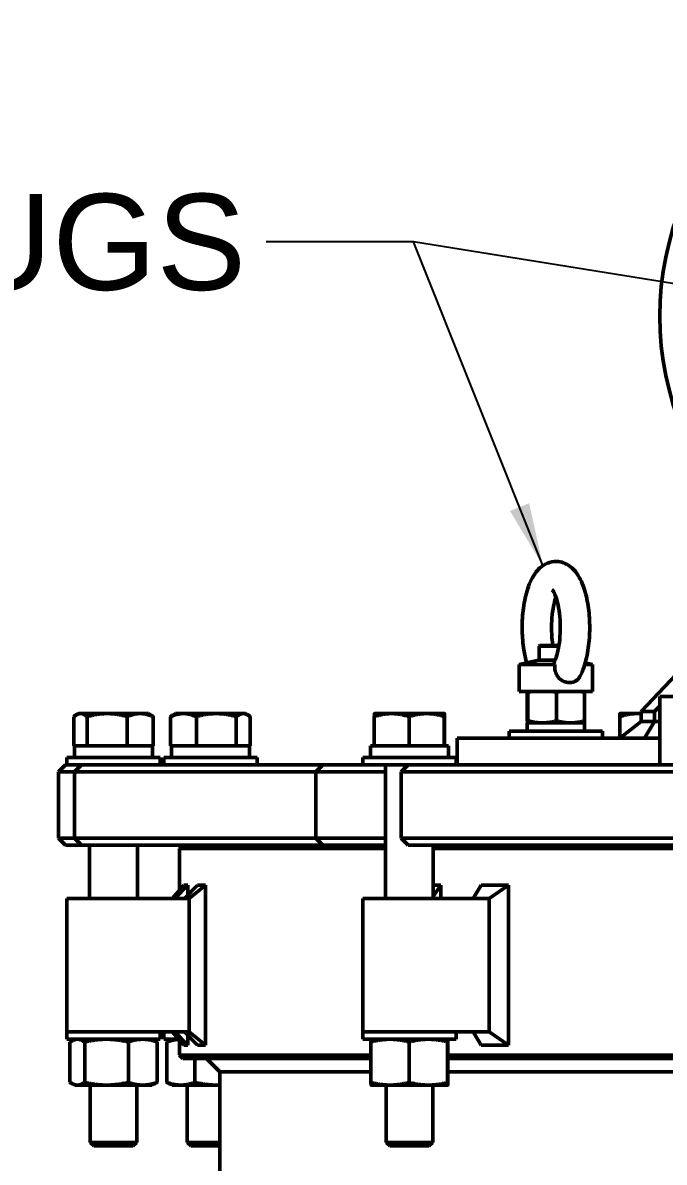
# Model space of a CAD drawing. Header units: inches. Extents: x 15 to 402, y 6 to 258.
# Drawn here: x 186.29 to 198.32, y 115.42 to 136.78 of the extents above; entities that cross this region are included whole.
import ezdxf

# ---------------------------------------------------------------- set-up
doc = ezdxf.new("R2010")
doc.units = ezdxf.units.IN
doc.header["$LTSCALE"] = 12
doc.header["$MEASUREMENT"] = 0
doc.layers.add('Symbol (ANSI)', color=7, linetype='Continuous', lineweight=25)
doc.layers.add('Visible (ANSI)', color=7, linetype='Continuous', lineweight=50)
doc.styles.add('MEMCOR Medium', font='arial.ttf')
doc.dimstyles.new('Default (ANSI)$7', dxfattribs={"dimscale": 12, "dimtxt": 0.15, "dimasz": 0.098425, "dimexe": 0.125, "dimexo": 0.0625, "dimgap": 0.031496, "dimtad": 0, "dimtih": 1, "dimtoh": 1, "dimdec": 4, "dimrnd": 1e-08, "dimzin": 3, "dimdsep": 46, "dimlunit": 5, "dimtxsty": 'MEMCOR Medium', "dimcen": 0.09, "dimdle": 0.393701, "dimclrd": 256, "dimclre": 256, "dimclrt": 256, "dimadec": 0, "dimazin": 1, "dimtfac": 0.8, "dimtofl": 0, "dimtmove": 0, "dimatfit": 3, "dimfxl": 1, "dimfrac": 1, "dimtolj": 1, "dimtzin": 4, "dimlwd": -1, "dimlwe": -1, "dimarcsym": 0})

msp = doc.modelspace()

# ---------------------------------------------------------------- linework, layer by layer
at = {"layer": 'Visible (ANSI)'}
for p, q in [((199.98857, 126.09955), (197.88275, 123.86465)), ((195.98487, 125.10215), (195.97237, 125.08965)), ((196.33957, 125.08965), (195.97237, 125.08965)), ((195.97237, 124.8294), (195.97237, 125.08965)), ((195.98487, 125.10215), (196.34161, 125.10215)), ((195.9654, 124.8294), (195.59589, 124.75085)), ((196.26507, 124.75085), (195.59589, 124.75085)), ((195.59589, 124.23904), (195.59589, 124.75085)), ((196.27019, 124.8294), (195.9654, 124.8294)), ((196.97384, 124.75085), (196.82623, 124.75085)), ((196.83487, 124.78039), (196.97384, 124.75085)), ((196.97384, 124.23904), (196.97384, 124.75085)), ((196.97384, 124.23904), (195.59589, 124.23904)), ((195.74871, 123.69295), (195.74871, 124.22534)), ((195.75918, 123.69295), (195.75918, 124.22534)), ((196.29533, 123.69295), (196.29533, 124.22534)), ((196.82102, 123.69295), (196.82102, 124.22534)), ((198.23307, 124.1459), (209.23307, 124.1459)), ((198.23307, 124.1459), (198.23307, 122.86465)), ((198.13395, 123.86465), (198.23307, 123.96985)), ((187.24332, 123.22428), (187.24332, 123.76969)), ((187.33228, 123.82828), (187.29207, 123.80506)), ((187.37017, 123.82828), (187.33228, 123.82828)), ((187.8695, 123.82828), (187.37017, 123.82828)), ((187.49702, 123.22428), (187.49702, 123.76969)), ((188.48761, 123.82828), (187.8695, 123.82828)), ((188.24198, 123.22428), (188.24198, 123.76969)), ((188.64428, 123.82828), (188.48761, 123.82828)), ((188.64428, 123.82828), (188.68449, 123.80506)), ((188.73324, 123.22428), (188.73324, 123.76969)), ((189.05897, 123.22428), (189.05897, 123.76969)), ((189.14991, 123.82828), (189.10587, 123.80285)), ((189.30022, 123.82828), (189.14991, 123.82828)), ((189.91495, 123.82828), (189.30022, 123.82828)), ((189.54148, 123.22428), (189.54148, 123.76969)), ((190.42064, 123.82828), (189.91495, 123.82828)), ((190.28843, 123.22428), (190.28843, 123.76969)), ((190.46191, 123.82828), (190.42064, 123.82828)), ((190.46191, 123.82828), (190.50595, 123.80285)), ((190.55286, 123.22428), (190.55286, 123.76969)), ((192.87897, 123.22428), (192.87897, 123.76969)), ((192.88181, 123.82828), (192.88179, 123.82827)), ((193.20554, 123.82828), (192.88181, 123.82828)), ((193.86152, 123.82828), (193.20554, 123.82828)), ((193.5321, 123.22428), (193.5321, 123.76969)), ((194.19379, 123.82828), (193.86152, 123.82828)), ((194.19094, 123.22428), (194.19094, 123.76969)), ((194.19381, 123.82828), (194.19379, 123.82828)), ((194.19381, 123.82828), (194.19383, 123.82827)), ((194.19664, 123.22428), (194.19664, 123.76969)), ((195.74837, 123.65465), (196.82101, 123.65465)), ((195.74837, 123.49865), (195.74837, 123.65465)), ((195.75387, 123.65465), (195.75379, 123.65468)), ((196.81587, 123.65465), (196.81594, 123.65468)), ((197.48138, 123.36465), (197.48138, 123.76969)), ((197.48363, 123.36465), (197.88275, 123.67715)), ((197.48421, 123.82828), (197.4842, 123.82827)), ((197.80794, 123.82828), (197.48421, 123.82828)), ((197.88275, 123.82828), (197.80794, 123.82828)), ((197.88275, 123.67715), (197.88275, 123.86465)), ((197.88275, 123.86465), (198.13395, 123.86465)), ((197.88275, 123.67715), (198.13395, 123.67715)), ((197.94416, 123.36465), (198.13395, 123.67715)), ((198.13395, 123.86465), (198.13395, 123.67715)), ((198.13395, 123.67715), (198.23307, 123.67715)), ((195.40987, 123.49865), (197.15987, 123.49865)), ((195.40987, 123.36465), (195.40987, 123.49865)), ((196.82137, 123.49865), (196.82137, 123.54406)), ((197.15987, 123.36465), (197.15987, 123.49865)), ((194.43042, 123.36465), (194.4593, 123.36465)), ((194.43042, 123.36465), (194.43042, 122.86465)), ((194.96169, 123.36465), (194.4593, 123.36465)), ((194.96169, 123.36465), (195.60028, 123.36465)), ((198.23307, 123.36465), (195.60028, 123.36465)), ((187.37017, 123.22428), (187.24332, 123.22428)), ((187.25878, 123.22427), (188.71778, 123.22427)), ((187.25878, 123.00527), (187.25878, 123.22427)), ((187.33228, 123.22428), (187.33228, 123.22427)), ((187.49702, 123.22428), (187.37017, 123.22428)), ((187.8695, 123.22428), (187.49702, 123.22428)), ((188.24198, 123.22428), (187.8695, 123.22428)), ((188.48761, 123.22428), (188.24198, 123.22428)), ((188.73324, 123.22428), (188.48761, 123.22428)), ((188.64428, 123.22428), (188.64428, 123.22427)), ((188.71778, 123.00527), (188.71778, 123.22427)), ((189.30022, 123.22428), (189.05897, 123.22428)), ((189.07641, 123.22427), (190.53541, 123.22427)), ((189.07641, 123.00527), (189.07641, 123.22427)), ((189.14991, 123.22428), (189.14991, 123.22427)), ((189.54148, 123.22428), (189.30022, 123.22428)), ((189.91495, 123.22428), (189.54148, 123.22428)), ((190.28843, 123.22428), (189.91495, 123.22428)), ((190.42064, 123.22428), (190.28843, 123.22428)), ((190.55286, 123.22428), (190.42064, 123.22428)), ((190.46191, 123.22428), (190.46191, 123.22427)), ((190.53541, 123.00527), (190.53541, 123.22427)), ((192.80831, 123.22427), (194.26731, 123.22427)), ((192.80831, 123.00527), (192.80831, 123.22427)), ((193.20554, 123.22428), (192.87897, 123.22428)), ((192.88181, 123.22428), (192.88181, 123.22427)), ((193.5321, 123.22428), (193.20554, 123.22428)), ((193.86152, 123.22428), (193.5321, 123.22428)), ((194.19094, 123.22428), (193.86152, 123.22428)), ((194.19379, 123.22428), (194.19094, 123.22428)), ((194.19664, 123.22428), (194.19379, 123.22428)), ((194.19381, 123.22428), (194.19381, 123.22427)), ((194.26731, 123.00527), (194.26731, 123.22427)), ((187.08664, 122.86465), (186.95664, 122.73465)), ((187.08664, 122.86465), (187.09205, 122.86465)), ((187.09205, 122.86465), (187.11328, 122.86465)), ((188.86328, 123.00527), (187.11328, 123.00527)), ((187.11328, 123.00527), (187.11328, 122.86465)), ((187.11328, 122.86465), (187.38754, 122.86465)), ((187.38754, 122.86465), (187.25754, 122.73465)), ((187.38754, 122.86465), (187.39043, 122.86465)), ((187.39043, 122.86465), (187.45838, 122.86465)), ((187.45838, 122.86465), (188.45501, 122.86465)), ((189.46732, 122.86465), (188.45501, 122.86465)), ((188.86328, 123.00527), (188.86328, 122.86465)), ((190.68091, 123.00527), (188.93091, 123.00527)), ((188.93091, 123.00527), (188.93091, 122.86465)), ((190.17029, 122.86465), (189.46732, 122.86465)), ((190.17029, 122.86465), (191.91303, 122.86465)), ((190.68091, 123.00527), (190.68091, 122.86465)), ((191.91303, 122.86465), (191.78303, 122.73465)), ((191.91303, 122.86465), (192.18294, 122.86465)), ((192.18294, 122.86465), (192.40187, 122.86465)), ((192.40187, 122.86465), (192.57499, 122.86465)), ((192.66281, 122.86465), (192.57499, 122.86465)), ((194.41281, 123.00527), (192.66281, 123.00527)), ((192.66281, 123.00527), (192.66281, 122.86465)), ((192.66281, 122.86465), (193.513, 122.86465)), ((193.09031, 122.86465), (193.09031, 120.36465)), ((193.51214, 122.86465), (193.38214, 122.73465)), ((193.513, 122.86465), (193.55923, 122.86465)), ((193.55923, 122.86465), (193.79899, 122.86465)), ((193.79899, 122.86465), (194.98158, 122.86465)), ((194.41281, 123.00527), (194.41281, 122.86465)), ((195.64232, 122.86465), (194.98158, 122.86465)), ((196.44393, 122.86465), (195.64232, 122.86465)), ((196.44393, 122.86465), (201.33789, 122.86465)), ((186.96285, 122.73465), (186.95664, 122.73465)), ((186.95664, 122.73465), (186.95664, 121.49465)), ((186.99916, 122.73465), (186.96285, 122.73465)), ((187.25754, 122.73465), (186.99916, 122.73465)), ((187.26355, 122.73465), (187.25754, 122.73465)), ((187.25754, 122.73465), (187.25754, 121.49465)), ((187.33203, 122.73465), (187.26355, 122.73465)), ((188.47759, 122.73465), (187.33203, 122.73465)), ((188.47759, 122.73465), (189.48989, 122.73465)), ((189.48989, 122.73465), (190.04781, 122.73465)), ((191.78303, 122.73465), (190.04781, 122.73465)), ((192.09327, 122.73465), (191.78303, 122.73465)), ((191.78303, 122.73465), (191.78303, 121.49465)), ((192.3139, 122.73465), (192.09327, 122.73465)), ((192.67458, 122.73465), (192.3139, 122.73465)), ((192.67458, 122.73465), (193.09031, 122.73465)), ((193.48024, 122.73465), (193.38214, 122.73465)), ((193.38214, 122.73465), (193.38214, 121.49465)), ((193.72187, 122.73465), (193.48024, 122.73465)), ((195.08117, 122.73465), (193.72187, 122.73465)), ((195.08117, 122.73465), (195.7419, 122.73465)), ((195.7419, 122.73465), (196.37811, 122.73465)), ((201.31626, 122.73465), (196.37811, 122.73465)), ((186.95664, 121.49465), (186.96285, 121.49465)), ((187.08664, 121.36465), (186.95664, 121.49465)), ((186.96285, 121.49465), (186.99916, 121.49465)), ((186.99916, 121.49465), (187.25754, 121.49465)), ((187.09205, 121.36465), (187.08664, 121.36465)), ((187.12807, 121.36465), (187.09205, 121.36465)), ((187.26791, 121.36465), (187.12807, 121.36465)), ((187.25754, 121.49465), (187.26355, 121.49465)), ((187.38754, 121.36465), (187.25754, 121.49465)), ((187.26355, 121.49465), (187.33203, 121.49465)), ((187.26791, 121.36465), (187.38754, 121.36465)), ((187.33203, 121.49465), (188.47759, 121.49465)), ((187.39043, 121.36465), (187.38754, 121.36465)), ((187.45838, 121.36465), (187.39043, 121.36465)), ((188.45501, 121.36465), (187.45838, 121.36465)), ((187.54078, 121.36465), (187.54078, 120.36465)), ((188.43578, 121.36465), (188.43578, 120.36465)), ((188.45501, 121.36465), (189.46732, 121.36465)), ((189.48989, 121.49465), (188.47759, 121.49465)), ((189.28604, 121.36465), (189.22354, 121.30215)), ((189.46732, 121.36465), (190.04088, 121.36465)), ((190.04781, 121.49465), (189.48989, 121.49465)), ((190.04088, 121.36465), (191.91303, 121.36465)), ((190.04781, 121.49465), (191.78303, 121.49465)), ((191.78303, 121.49465), (192.09327, 121.49465)), ((191.91303, 121.36465), (191.78303, 121.49465)), ((192.18294, 121.36465), (191.91303, 121.36465)), ((192.09327, 121.49465), (192.3139, 121.49465)), ((192.40187, 121.36465), (192.18294, 121.36465)), ((192.3139, 121.49465), (192.67458, 121.49465)), ((192.57499, 121.36465), (192.40187, 121.36465)), ((192.57499, 121.36465), (193.09031, 121.36465)), ((193.09031, 121.49465), (192.67458, 121.49465)), ((193.38214, 121.49465), (193.48024, 121.49465)), ((193.51214, 121.36465), (193.38214, 121.49465)), ((193.48024, 121.49465), (193.72187, 121.49465)), ((193.55923, 121.36465), (193.51214, 121.36465)), ((193.79899, 121.36465), (193.55923, 121.36465)), ((193.72187, 121.49465), (195.08117, 121.49465)), ((194.98158, 121.36465), (193.79899, 121.36465)), ((193.98531, 121.36465), (193.98531, 120.36465)), ((194.98158, 121.36465), (195.64232, 121.36465)), ((195.7419, 121.49465), (195.08117, 121.49465)), ((195.64232, 121.36465), (196.20668, 121.36465)), ((196.37811, 121.49465), (195.7419, 121.49465)), ((196.20668, 121.36465), (201.57197, 121.36465)), ((196.37811, 121.49465), (201.31626, 121.49465)), ((193.09031, 121.30215), (189.22354, 121.30215)), ((189.22354, 120.52167), (189.22354, 121.30215)), ((203.41031, 121.30215), (193.98531, 121.30215)), ((189.30432, 120.61426), (189.08657, 120.36465)), ((189.38453, 120.61426), (189.13759, 120.36465)), ((189.30432, 120.61426), (189.38453, 120.61426)), ((189.56343, 120.61426), (189.31957, 120.36465)), ((189.38453, 120.61426), (189.38453, 120.43114)), ((189.71399, 120.61426), (189.40504, 120.36465)), ((189.56343, 120.61426), (189.71399, 120.61426)), ((189.71399, 117.61503), (189.71399, 120.61426)), ((194.12694, 120.61426), (193.98531, 120.40042)), ((193.98531, 120.61426), (194.12694, 120.61426)), ((194.12694, 120.61426), (194.12694, 120.36465)), ((194.88537, 120.61426), (194.7331, 120.36465)), ((194.88537, 120.61426), (195.39823, 120.61426)), ((195.39823, 120.61426), (195.03365, 120.36465)), ((195.39823, 117.61503), (195.39823, 120.61426)), ((187.11328, 120.36465), (188.14022, 120.36465)), ((187.11328, 117.86465), (187.11328, 120.36465)), ((188.14022, 120.36465), (189.40504, 120.36465)), ((189.40504, 117.86465), (189.40504, 120.36465)), ((192.66281, 120.36465), (194.2081, 120.36465)), ((192.66281, 117.86465), (192.66281, 120.36465)), ((194.2081, 120.36465), (195.03365, 120.36465)), ((195.03365, 117.86465), (195.03365, 120.36465)), ((188.14022, 117.86465), (187.11328, 117.86465)), ((188.14022, 117.86465), (187.11328, 117.86465)), ((187.11328, 117.72402), (187.11328, 117.86465)), ((187.11328, 117.72402), (188.86328, 117.72402)), ((187.26928, 117.72402), (187.22521, 117.70347)), ((189.40504, 117.86465), (188.14022, 117.86465)), ((188.70728, 117.72402), (188.75135, 117.70347)), ((188.86328, 117.72402), (188.86328, 117.86465)), ((188.93091, 117.72402), (188.93091, 117.86465)), ((188.93091, 117.72402), (189.20924, 117.72402)), ((189.08691, 117.72402), (189.03864, 117.70152)), ((189.30432, 117.61503), (189.08657, 117.86465)), ((189.38453, 117.61503), (189.13759, 117.86465)), ((189.22354, 117.42715), (189.22354, 117.70763)), ((189.56343, 117.61503), (189.31957, 117.86465)), ((189.38453, 117.79815), (189.38453, 117.61503)), ((189.71399, 117.61503), (189.40504, 117.86465)), ((194.2081, 117.86465), (192.66281, 117.86465)), ((194.2081, 117.86465), (192.66281, 117.86465)), ((192.66281, 117.72402), (192.66281, 117.86465)), ((192.66281, 117.72402), (194.41281, 117.72402)), ((192.81881, 117.72402), (192.81879, 117.72401)), ((195.03365, 117.86465), (194.2081, 117.86465)), ((194.25681, 117.72402), (194.25683, 117.72401)), ((194.41281, 117.72402), (194.41281, 117.86465)), ((194.88537, 117.61503), (194.7331, 117.86465)), ((195.39823, 117.61503), (195.03365, 117.86465)), ((187.17177, 116.91689), (187.17177, 117.67216)), ((187.44984, 116.91689), (187.44984, 117.67216)), ((188.26635, 116.91689), (188.26635, 117.67216)), ((188.80479, 116.91689), (188.80479, 117.67216)), ((188.98723, 116.91689), (188.98723, 117.67216)), ((189.38453, 117.61503), (189.30432, 117.61503)), ((189.71399, 117.61503), (189.56343, 117.61503)), ((192.8157, 116.91689), (192.8157, 117.67216)), ((193.53155, 116.91689), (193.53155, 117.67216)), ((194.25366, 116.91689), (194.25366, 117.67216)), ((194.25991, 116.91689), (194.25991, 117.67216)), ((195.39823, 117.61503), (194.88537, 117.61503)), ((189.22354, 117.42715), (192.8157, 117.42715)), ((189.28604, 117.36465), (189.22354, 117.42715)), ((192.8157, 117.36465), (189.28604, 117.36465)), ((189.51609, 116.91689), (189.51609, 117.36465)), ((189.98281, 117.11465), (189.73281, 117.36465)), ((194.25991, 117.42715), (203.03913, 117.42715)), ((203.03913, 117.36465), (194.25991, 117.36465)), ((189.98281, 69.48565), (189.98281, 117.11465)), ((192.8157, 117.11465), (189.98281, 117.11465)), ((203.03913, 117.11465), (194.25991, 117.11465)), ((187.26928, 116.86502), (187.22521, 116.88558)), ((187.26928, 116.86502), (187.31081, 116.86502)), ((187.31081, 116.86502), (187.85809, 116.86502)), ((187.55078, 116.86502), (187.55078, 115.79039)), ((187.85809, 116.86502), (188.53557, 116.86502)), ((188.42578, 116.86502), (188.42578, 115.79039)), ((188.53557, 116.86502), (188.70728, 116.86502)), ((188.70728, 116.86502), (188.75135, 116.88558)), ((189.08691, 116.86502), (189.03864, 116.88753)), ((189.08691, 116.86502), (189.25166, 116.86502)), ((189.25166, 116.86502), (189.92543, 116.86502)), ((189.36841, 116.86502), (189.36841, 115.79039)), ((189.92543, 116.86502), (189.98281, 116.86502)), ((192.81881, 116.86502), (192.81879, 116.86503)), ((192.81881, 116.86502), (193.17363, 116.86502)), ((193.10031, 116.86502), (193.10031, 115.79039)), ((193.17363, 116.86502), (193.89261, 116.86502)), ((193.89261, 116.86502), (194.25679, 116.86502)), ((193.97531, 116.86502), (193.97531, 115.79039)), ((194.25679, 116.86502), (194.25681, 116.86502)), ((194.25681, 116.86502), (194.25683, 116.86503)), ((187.55078, 115.79039), (188.42578, 115.79039)), ((187.61894, 115.72427), (187.55078, 115.79039)), ((188.35762, 115.72427), (188.42578, 115.79039)), ((189.36841, 115.79039), (189.98281, 115.79039)), ((189.43657, 115.72427), (189.36841, 115.79039)), ((193.10031, 115.79039), (193.97531, 115.79039)), ((193.16847, 115.72427), (193.10031, 115.79039)), ((193.90715, 115.72427), (193.97531, 115.79039)), ((188.35762, 115.72427), (187.61894, 115.72427)), ((189.98281, 115.72427), (189.43657, 115.72427)), ((193.90715, 115.72427), (193.16847, 115.72427))]:
    msp.add_line(p, q, dxfattribs=at)
msp.add_circle((203.73307, 131.2759), 5.5, dxfattribs=at)
msp.add_ellipse((196.28487, 123.54406), major_axis=(0, 3.04264), ratio=0.17632698, start_param=4.71238898, end_param=4.74874368, dxfattribs=at)
for points, knots in [([(196.73707, 124.52702), (196.79112, 124.63079), (196.83014, 124.748), (196.8857, 124.99318), (196.90331, 125.11906), (196.92037, 125.37142), (196.92061, 125.49745), (196.90489, 125.7439), (196.889, 125.8642), (196.84006, 126.09428), (196.80667, 126.20317), (196.71315, 126.40888), (196.6531, 126.50629), (196.49565, 126.62911), (196.41983, 126.66662), (196.27797, 126.68382), (196.21937, 126.67833), (196.11065, 126.64592), (196.06164, 126.61862), (195.96225, 126.54289), (195.91819, 126.49073), (195.82055, 126.344), (195.77747, 126.2414), (195.70882, 126.01389), (195.68435, 125.88886), (195.65519, 125.63631), (195.64936, 125.50979), (195.6542, 125.26021), (195.66464, 125.13724), (195.69618, 124.9368), (195.7134, 124.85632), (195.73486, 124.78039)], [3.76076267, 3.76076267, 3.76076267, 3.76076267, 4.16418656, 4.16418656, 4.5321588, 4.5321588, 4.88254998, 4.88254998, 5.23274441, 5.23274441, 5.59851367, 5.59851367, 6.00133534, 6.00133534, 6.23823286, 6.23823286, 6.39339789, 6.39339789, 6.55882306, 6.55882306, 6.79199714, 6.79199714, 7.1713908, 7.1713908, 7.55244759, 7.55244759, 7.90622743, 7.90622743, 8.25498692, 8.25498692, 8.50491909, 8.50491909, 8.50491909, 8.50491909]), ([(196.28487, 126.01156), (196.27227, 125.97571), (196.26023, 125.93411), (196.23531, 125.82654), (196.22361, 125.75713), (196.20701, 125.60623), (196.20253, 125.52427), (196.20235, 125.35889), (196.20682, 125.27546), (196.21901, 125.16423), (196.22326, 125.13265), (196.22813, 125.10215)], [7.09603169, 7.09603169, 7.09603169, 7.09603169, 7.29604361, 7.29604361, 7.5658608, 7.5658608, 7.85114755, 7.85114755, 8.1412534, 8.1412534, 8.26019126, 8.26019126, 8.26019126, 8.26019126]), ([(196.24999, 124.78506), (196.2633, 124.81115), (196.27779, 124.84585), (196.30695, 124.93479), (196.32137, 124.99123), (196.34594, 125.1212), (196.35559, 125.19585), (196.36717, 125.354), (196.36876, 125.43775), (196.36304, 125.60282), (196.35566, 125.68412), (196.33348, 125.83251), (196.31885, 125.89995), (196.28672, 126.01056), (196.26941, 126.05519), (196.23963, 126.11582), (196.22671, 126.1349), (196.21604, 126.14792), (196.21394, 126.14986), (196.21394, 126.14986)], [3.77048948, 3.77048948, 3.77048948, 3.77048948, 3.98881445, 3.98881445, 4.24136696, 4.24136696, 4.51763648, 4.51763648, 4.80559279, 4.80559279, 5.09521431, 5.09521431, 5.37652489, 5.37652489, 5.63609801, 5.63609801, 5.85772865, 5.85772865, 5.96132836, 5.96132836, 5.96132836, 5.96132836]), ([(196.26507, 124.75085), (196.2562, 124.75708), (196.2507, 124.76349), (196.24698, 124.77505), (196.24746, 124.78012), (196.24999, 124.78508)], [0.147711926, 0.147711926, 0.147711926, 0.147711926, 0.386958294, 0.386958294, 0.575009276, 0.575009276, 0.575009276, 0.575009276]), ([(196.73707, 124.52702), (196.73403, 124.52117), (196.73083, 124.51557), (196.71081, 124.48345), (196.68976, 124.46137), (196.63946, 124.42786), (196.61078, 124.41684), (196.5484, 124.40667), (196.51518, 124.40782), (196.44926, 124.42266), (196.41718, 124.43621), (196.35975, 124.4746), (196.33512, 124.49866), (196.29588, 124.5556), (196.28216, 124.58719), (196.26321, 124.66327), (196.26142, 124.7073), (196.26507, 124.75085)], [0.61575816, 0.61575816, 0.61575816, 0.61575816, 0.67885151, 0.67885151, 0.99389788, 0.99389788, 1.30997279, 1.30997279, 1.63188012, 1.63188012, 1.95365916, 1.95365916, 2.26899107, 2.26899107, 2.58505597, 2.58505597, 2.98180918, 2.98180918, 2.98180918, 2.98180918])]:
    msp.add_open_spline(points, degree=3, knots=knots, dxfattribs=at)
for points, weights in [([(195.7498, 124.23904), (195.74927, 124.23299), (195.74871, 124.22534)], [1.01185930268, 1.00735487659, 1]), ([(195.75918, 124.22534), (195.75862, 124.23299), (195.75808, 124.23904)], [1, 1.00735487659, 1.01185930268]), ([(195.81517, 124.23904), (195.78786, 124.23299), (195.75918, 124.22534)], [1.01185930268, 1.00735487659, 1]), ([(196.29533, 124.22534), (196.26665, 124.23299), (196.23934, 124.23904)], [1, 1.00735487659, 1.01185930268]), ([(196.35023, 124.23904), (196.32346, 124.23299), (196.29533, 124.22534)], [1.01185930268, 1.00735487659, 1]), ([(196.82102, 124.22534), (196.7929, 124.23299), (196.76612, 124.23904)], [1, 1.00735487659, 1.01185930268]), ([(196.81993, 124.23904), (196.82046, 124.23299), (196.82102, 124.22534)], [1.01185930268, 1.00735487659, 1]), ([(187.37017, 123.82828), (187.31129, 123.82828), (187.24332, 123.76969)], [1, 1.0379548493, 1]), ([(187.49702, 123.76969), (187.42904, 123.82828), (187.37017, 123.82828)], [1, 1.0379548493, 1]), ([(187.8695, 123.82828), (187.69663, 123.82828), (187.49702, 123.76969)], [1, 1.0379548493, 1]), ([(188.24198, 123.76969), (188.04237, 123.82828), (187.8695, 123.82828)], [1, 1.0379548493, 1]), ([(188.48761, 123.82828), (188.37362, 123.82828), (188.24198, 123.76969)], [1, 1.0379548493, 1]), ([(188.73324, 123.76969), (188.60161, 123.82828), (188.48761, 123.82828)], [1, 1.0379548493, 1]), ([(188.68449, 123.80506), (188.70784, 123.79158), (188.73324, 123.76969)], [1.01759430727, 1.01385414388, 1]), ([(189.30022, 123.82828), (189.18825, 123.82828), (189.05897, 123.76969)], [1, 1.0379548493, 1]), ([(189.05897, 123.76969), (189.08334, 123.78984), (189.10587, 123.80285)], [1, 1.01274097805, 1.01692797553]), ([(189.54148, 123.76969), (189.41219, 123.82828), (189.30022, 123.82828)], [1, 1.0379548493, 1]), ([(189.91495, 123.82828), (189.74162, 123.82828), (189.54148, 123.76969)], [1, 1.0379548493, 1]), ([(190.28843, 123.76969), (190.08828, 123.82828), (189.91495, 123.82828)], [1, 1.0379548493, 1]), ([(190.42064, 123.82828), (190.35928, 123.82828), (190.28843, 123.76969)], [1, 1.0379548493, 1]), ([(190.55286, 123.76969), (190.482, 123.82828), (190.42064, 123.82828)], [1, 1.0379548493, 1]), ([(192.87897, 123.76969), (192.88048, 123.82751), (192.88179, 123.82827)], [1, 1.03744045186, 1.00101485176]), ([(193.20554, 123.82828), (193.05398, 123.82828), (192.87897, 123.76969)], [1, 1.0379548493, 1]), ([(193.5321, 123.76969), (193.3571, 123.82828), (193.20554, 123.82828)], [1, 1.0379548493, 1]), ([(193.86152, 123.82828), (193.70863, 123.82828), (193.5321, 123.76969)], [1, 1.0379548493, 1]), ([(194.19094, 123.76969), (194.0144, 123.82828), (193.86152, 123.82828)], [1, 1.0379548493, 1]), ([(194.19379, 123.82828), (194.19246, 123.82828), (194.19094, 123.76969)], [1, 1.0379548493, 1]), ([(194.19664, 123.76969), (194.19511, 123.82828), (194.19379, 123.82828)], [1, 1.0379548493, 1]), ([(195.74871, 123.69295), (195.75152, 123.65465), (195.75394, 123.65465)], [1, 1.0379548493, 1]), ([(195.75394, 123.65465), (195.75637, 123.65465), (195.75918, 123.69295)], [1, 1.0379548493, 1]), ([(195.75918, 123.69295), (195.90284, 123.65465), (196.02725, 123.65465)], [1, 1.0379548493, 1]), ([(196.02725, 123.65465), (196.15167, 123.65465), (196.29533, 123.69295)], [1, 1.0379548493, 1]), ([(196.29533, 123.69295), (196.43619, 123.65465), (196.55818, 123.65465)], [1, 1.0379548493, 1]), ([(196.55818, 123.65465), (196.68016, 123.65465), (196.82102, 123.69295)], [1, 1.0379548493, 1]), ([(196.82102, 123.69295), (196.8183, 123.65578), (196.81594, 123.65468)], [1, 1.03678873405, 1.00226057564]), ([(197.48138, 123.76969), (197.48289, 123.82751), (197.4842, 123.82827)], [1, 1.03744045186, 1.00101485176]), ([(197.80794, 123.82828), (197.65638, 123.82828), (197.48138, 123.76969)], [1, 1.0379548493, 1]), ([(197.88275, 123.82498), (197.84518, 123.82828), (197.80794, 123.82828)], [1.01380152585, 1.00906656043, 1]), ([(187.31081, 117.72402), (187.24628, 117.72402), (187.17177, 117.67216)], [1, 1.0379548493, 1]), ([(187.44984, 117.67216), (187.37533, 117.72402), (187.31081, 117.72402)], [1, 1.0379548493, 1]), ([(187.85809, 117.72402), (187.66862, 117.72402), (187.44984, 117.67216)], [1, 1.0379548493, 1]), ([(188.26635, 117.67216), (188.04757, 117.72402), (187.85809, 117.72402)], [1, 1.0379548493, 1]), ([(188.53557, 117.72402), (188.41062, 117.72402), (188.26635, 117.67216)], [1, 1.0379548493, 1]), ([(188.80479, 117.67216), (188.66051, 117.72402), (188.53557, 117.72402)], [1, 1.0379548493, 1]), ([(188.75135, 117.70347), (188.77694, 117.69154), (188.80479, 117.67216)], [1.01759430727, 1.01385414388, 1]), ([(189.21042, 117.72267), (189.10661, 117.71585), (188.98723, 117.67216)], [1.01033257154, 1.0317859003, 1]), ([(188.98723, 117.67216), (189.01395, 117.69), (189.03864, 117.70152)], [1, 1.01274097805, 1.01692797553]), ([(192.8157, 117.67216), (192.81735, 117.72335), (192.81879, 117.72401)], [1, 1.03744045186, 1.00101485176]), ([(193.17363, 117.72402), (193.00751, 117.72402), (192.8157, 117.67216)], [1, 1.0379548493, 1]), ([(193.53155, 117.67216), (193.33974, 117.72402), (193.17363, 117.72402)], [1, 1.0379548493, 1]), ([(193.89261, 117.72402), (193.72504, 117.72402), (193.53155, 117.67216)], [1, 1.0379548493, 1]), ([(194.25366, 117.67216), (194.06017, 117.72402), (193.89261, 117.72402)], [1, 1.0379548493, 1]), ([(194.25679, 117.72402), (194.25534, 117.72402), (194.25366, 117.67216)], [1, 1.0379548493, 1]), ([(194.25991, 117.67216), (194.25824, 117.72402), (194.25679, 117.72402)], [1, 1.0379548493, 1]), ([(187.17177, 116.91689), (187.24628, 116.86502), (187.31081, 116.86502)], [1, 1.0379548493, 1]), ([(187.31081, 116.86502), (187.37533, 116.86502), (187.44984, 116.91689)], [1, 1.0379548493, 1]), ([(187.44984, 116.91689), (187.66862, 116.86502), (187.85809, 116.86502)], [1, 1.0379548493, 1]), ([(187.85809, 116.86502), (188.04757, 116.86502), (188.26635, 116.91689)], [1, 1.0379548493, 1]), ([(188.26635, 116.91689), (188.41062, 116.86502), (188.53557, 116.86502)], [1, 1.0379548493, 1]), ([(188.53557, 116.86502), (188.66051, 116.86502), (188.80479, 116.91689)], [1, 1.0379548493, 1]), ([(188.80479, 116.91689), (188.77694, 116.89751), (188.75135, 116.88558)], [1, 1.01385414388, 1.01759430727]), ([(189.03864, 116.88753), (189.01395, 116.89905), (188.98723, 116.91689)], [1.01692797553, 1.01274097805, 1]), ([(188.98723, 116.91689), (189.12894, 116.86502), (189.25166, 116.86502)], [1, 1.0379548493, 1]), ([(189.25166, 116.86502), (189.37438, 116.86502), (189.51609, 116.91689)], [1, 1.0379548493, 1]), ([(189.51609, 116.91689), (189.73545, 116.86502), (189.92543, 116.86502)], [1, 1.0379548493, 1]), ([(189.92543, 116.86502), (189.95407, 116.86502), (189.98281, 116.86612)], [1, 1.00554452942, 1.00946914428]), ([(192.81879, 116.86503), (192.81735, 116.8657), (192.8157, 116.91689)], [1.00101485176, 1.03744045186, 1]), ([(192.8157, 116.91689), (193.00751, 116.86502), (193.17363, 116.86502)], [1, 1.0379548493, 1]), ([(193.17363, 116.86502), (193.33974, 116.86502), (193.53155, 116.91689)], [1, 1.0379548493, 1]), ([(193.53155, 116.91689), (193.72504, 116.86502), (193.89261, 116.86502)], [1, 1.0379548493, 1]), ([(193.89261, 116.86502), (194.06017, 116.86502), (194.25366, 116.91689)], [1, 1.0379548493, 1]), ([(194.25366, 116.91689), (194.25534, 116.86502), (194.25679, 116.86502)], [1, 1.0379548493, 1]), ([(194.25679, 116.86502), (194.25824, 116.86502), (194.25991, 116.91689)], [1, 1.0379548493, 1])]:
    msp.add_rational_spline(points, weights, degree=2, dxfattribs=at)

# ---------------------------------------------------------------- texts
at = {"layer": 'Symbol (ANSI)', "insert": (190.47362, 133.56952), "char_height": 1.8000001, "width": 17.187806, "attachment_point": 3, "style": 'MEMCOR Medium'}
msp.add_mtext('\\fArial|b0|i0;LIFTING LUGS', dxfattribs=at)

# ---------------------------------------------------------------- leaders
at = {"layer": 'Symbol (ANSI)', "annotation_type": 0, "has_hookline": 1, "hookline_direction": 1, "text_width": 16.8704}
msp.add_leader([(196.04038, 126.60166), (193.61657, 132.66952), (190.85157, 132.66952)], dimstyle='Default (ANSI)$7', override={"dimtad": 0}, dxfattribs=at)
at = {"layer": 'Symbol (ANSI)'}
msp.add_leader([(211.08875, 126.67645), (209.80047, 130.06956), (193.61657, 132.66952)], dimstyle='Default (ANSI)$7', override={"dimtad": 0}, dxfattribs=at)

doc.saveas('drawing.dxf')
